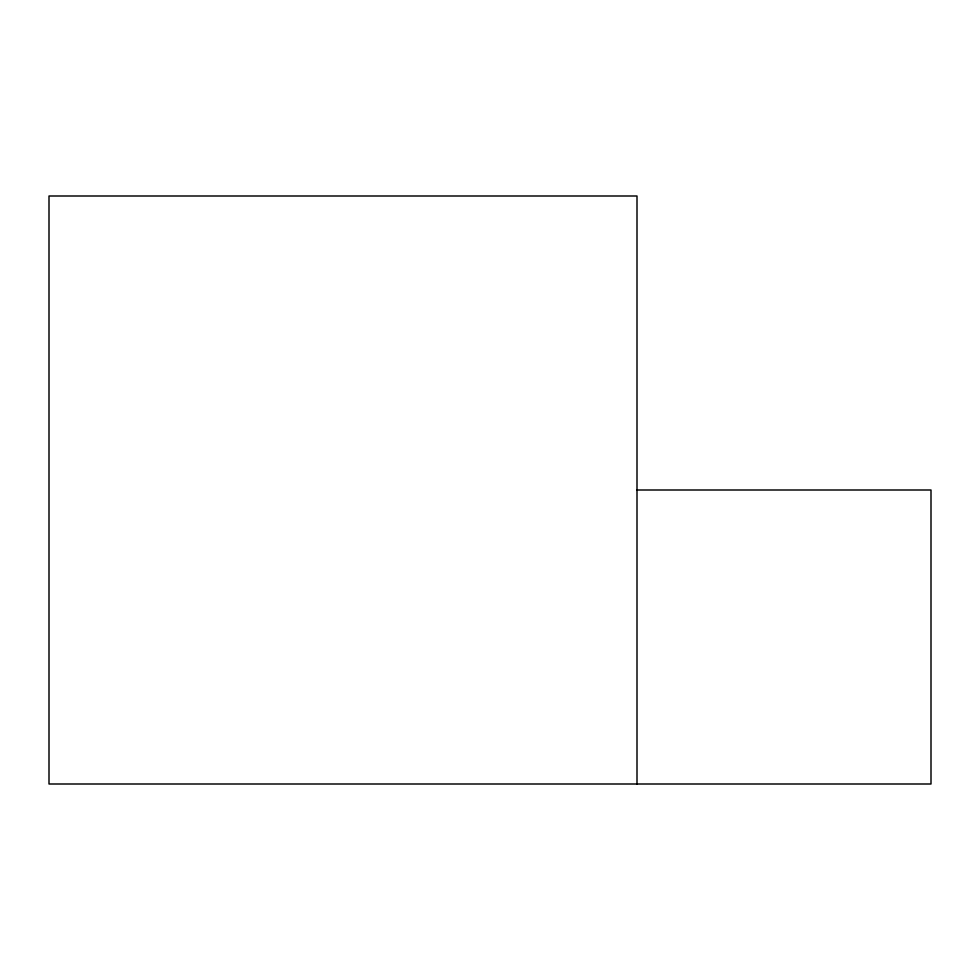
<?xml version="1.0" encoding="UTF-8"?>
<svg xmlns="http://www.w3.org/2000/svg" width="980" height="980" viewBox="0 0 980 980"><rect width="100%" height="100%" fill="white"/><g stroke="black" fill="none" stroke-linecap="round" stroke-linejoin="round"><path stroke-width="1.47" d="M637 490L931 490L931 784L49 784L49 196L637 196L637 784"/></g></svg>
